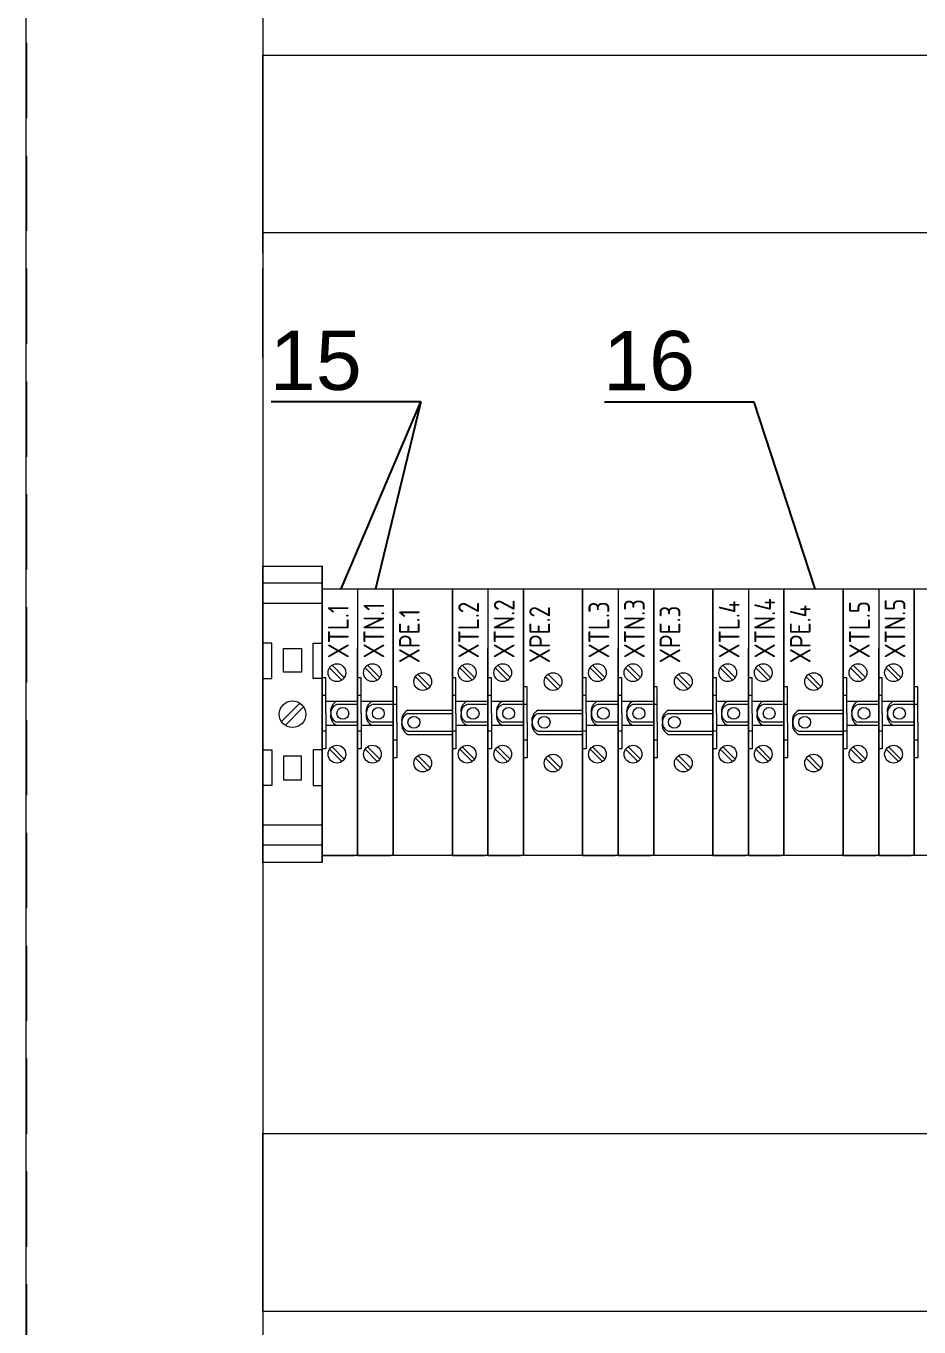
# Model space of a CAD drawing. Header units: millimetres. Extents: x 3520 to 8864, y 403 to 1747.
# Drawn here: x 5585.47 to 5603.56, y 860.48 to 886.83 of the extents above; entities that cross this region are included whole.
import ezdxf
from ezdxf import colors
from ezdxf.entities.mleader import LeaderData, LeaderLine
from ezdxf.math import Vec2, Vec3

# ---------------------------------------------------------------- set-up
doc = ezdxf.new("R2010")
doc.units = ezdxf.units.MM
doc.linetypes.add('DASHED', pattern=[19.05, 12.7, -6.35])
doc.layers.add('AM_9', color=6, linetype='DASHED', lineweight=25)
doc.layers.add('Стерка', color=7, linetype='Continuous', lineweight=15)
doc.layers.add('Ссылки', color=6, linetype='Continuous')
doc.styles.get("Standard").update_dxf_attribs({"font": 'arial.ttf'})
doc.styles.add('ГОСТ В', font='GOST_0.TTF', dxfattribs={"height": 3.5})

# ---------------------------------------------------------------- blocks, each defined once
blk = doc.blocks.new('_None')
blk = doc.blocks.new('1_1058_02_12__2__0_in_AE_1058_500__2__0')
at = {"layer": 'AM_9'}
blk.add_line((-274.5, 763.55), (-274.5, 41.45), dxfattribs=at)

msp = doc.modelspace()

# ---------------------------------------------------------------- linework, layer by layer
at = {"color": 6}
msp.add_line((5593.472, 879.216, 1518.358), (5592.548, 875.424, 1518.358), dxfattribs=at)
at = {"layer": 'Стерка', "color": 7}
for p, q in [((5590.268, 882.225, 1518.358), (5590.268, 884.025, 1518.358)), ((5590.268, 882.825, 1518.358), (5590.268, 881.625, 1518.358)), ((5590.268, 882.225, 1518.358), (5590.268, 880.425, 1518.358)), ((5590.268, 882.225, 1518.358), (5590.268, 880.425, 1518.358)), ((5590.268, 880.115, 1518.358), (5590.268, 881.915, 1518.358)), ((5590.268, 880.115, 1518.358), (5590.268, 881.915, 1518.358)), ((5590.268, 875.887, 1518.358), (5590.268, 869.887, 1518.358)), ((5590.268, 875.887, 1518.358), (5590.268, 869.887, 1518.358)), ((5590.268, 869.887, 1518.358), (5590.268, 875.887, 1518.358)), ((5590.268, 869.887, 1518.358), (5590.268, 875.887, 1518.358)), ((5590.268, 875.887, 1518.358), (5590.268, 869.887, 1518.358)), ((5590.268, 869.887, 1518.358), (5590.268, 875.887, 1518.358)), ((5590.268, 869.887, 1518.358), (5590.268, 875.887, 1518.358)), ((5590.268, 875.887, 1518.358), (5591.468, 875.887, 1518.358)), ((5590.268, 875.887, 1518.358), (5590.268, 869.887, 1518.358)), ((5591.468, 875.896, 1518.358), (5591.468, 869.896, 1518.358)), ((5591.468, 875.896, 1518.358), (5591.468, 869.896, 1518.358)), ((5591.468, 875.896, 1518.358), (5591.468, 869.896, 1518.358)), ((5591.468, 875.896, 1518.358), (5591.468, 869.896, 1518.358)), ((5591.468, 875.896, 1518.358), (5591.468, 869.896, 1518.358)), ((5591.468, 869.896, 1518.358), (5591.468, 875.896, 1518.358)), ((5591.468, 869.896, 1518.358), (5591.468, 875.896, 1518.358)), ((5591.468, 875.896, 1518.358), (5591.468, 869.896, 1518.358)), ((5591.468, 869.896, 1518.358), (5591.468, 875.896, 1518.358)), ((5591.468, 869.896, 1518.358), (5591.468, 875.896, 1518.358)), ((5591.468, 875.896, 1518.358), (5591.468, 869.896, 1518.358)), ((5591.468, 875.887, 1518.358), (5591.468, 869.887, 1518.358)), ((5591.468, 875.887, 1518.358), (5591.468, 869.887, 1518.358)), ((5591.468, 869.887, 1518.358), (5591.468, 875.887, 1518.358)), ((5591.468, 869.887, 1518.358), (5591.468, 875.887, 1518.358)), ((5591.468, 875.887, 1518.358), (5591.468, 869.887, 1518.358)), ((5591.468, 869.887, 1518.358), (5591.468, 875.887, 1518.358)), ((5591.468, 869.887, 1518.358), (5591.468, 875.887, 1518.358)), ((5591.468, 869.887, 1518.358), (5591.468, 875.887, 1518.358)), ((5591.468, 875.887, 1518.358), (5591.468, 869.887, 1518.358)), ((5591.468, 869.887, 1518.358), (5591.468, 875.887, 1518.358)), ((5591.468, 869.887, 1518.358), (5591.468, 875.887, 1518.358)), ((5591.468, 875.887, 1518.358), (5591.468, 869.887, 1518.358)), ((5591.468, 875.887, 1518.358), (5591.468, 869.887, 1518.358)), ((5590.268, 875.587, 1518.358), (5590.268, 870.187, 1518.358)), ((5591.468, 875.541, 1518.358), (5590.268, 875.541, 1518.358)), ((5590.268, 870.367, 1518.358), (5590.268, 875.407, 1518.358)), ((5590.268, 875.407, 1518.358), (5590.268, 870.367, 1518.358)), ((5590.268, 870.367, 1518.358), (5590.268, 875.407, 1518.358)), ((5590.268, 875.407, 1518.358), (5590.268, 870.367, 1518.358)), ((5591.468, 875.596, 1518.358), (5591.468, 870.196, 1518.358)), ((5591.468, 875.596, 1518.358), (5591.468, 870.196, 1518.358)), ((5591.468, 875.587, 1518.358), (5591.468, 870.187, 1518.358)), ((5591.468, 875.587, 1518.358), (5591.468, 870.187, 1518.358)), ((5591.468, 875.587, 1518.358), (5591.468, 870.187, 1518.358)), ((5591.468, 875.424, 1518.358), (5591.468, 870.024, 1518.358)), ((5591.468, 875.424, 1518.358), (5591.468, 870.024, 1518.358)), ((5591.468, 875.424, 1518.358), (5592.188, 875.424, 1518.358)), ((5591.468, 875.416, 1518.358), (5591.468, 870.376, 1518.358)), ((5591.468, 875.416, 1518.358), (5591.468, 870.376, 1518.358)), ((5591.468, 870.367, 1518.358), (5591.468, 875.407, 1518.358)), ((5591.468, 875.407, 1518.358), (5591.468, 870.367, 1518.358)), ((5591.468, 870.367, 1518.358), (5591.468, 875.407, 1518.358)), ((5591.468, 875.407, 1518.358), (5591.468, 870.367, 1518.358)), ((5592.188, 875.424, 1518.358), (5592.188, 870.024, 1518.358)), ((5592.188, 875.424, 1518.358), (5592.188, 870.024, 1518.358)), ((5592.188, 875.424, 1518.358), (5592.188, 870.024, 1518.358)), ((5592.188, 875.424, 1518.358), (5592.188, 870.024, 1518.358)), ((5592.188, 875.424, 1518.358), (5592.908, 875.424, 1518.358)), ((5592.908, 875.424, 1518.358), (5592.908, 870.024, 1518.358)), ((5592.908, 875.424, 1518.358), (5592.908, 870.024, 1518.358)), ((5592.908, 875.424, 1518.358), (5592.908, 870.024, 1518.358)), ((5592.908, 870.024, 1518.358), (5592.908, 875.424, 1518.358)), ((5592.908, 870.024, 1518.358), (5592.908, 875.424, 1518.358)), ((5592.908, 875.424, 1518.358), (5594.108, 875.424, 1518.358)), ((5594.108, 875.424, 1518.358), (5594.108, 870.024, 1518.358)), ((5594.108, 870.024, 1518.358), (5594.108, 875.424, 1518.358)), ((5594.108, 870.024, 1518.358), (5594.108, 875.424, 1518.358)), ((5594.108, 875.424, 1518.358), (5594.108, 870.024, 1518.358)), ((5594.108, 875.424, 1518.358), (5594.108, 870.024, 1518.358)), ((5594.108, 875.424, 1518.358), (5594.828, 875.424, 1518.358)), ((5594.828, 875.424, 1518.358), (5594.828, 870.024, 1518.358)), ((5594.828, 875.424, 1518.358), (5594.828, 870.024, 1518.358)), ((5594.828, 875.424, 1518.358), (5594.828, 870.024, 1518.358)), ((5594.828, 875.424, 1518.358), (5594.828, 870.024, 1518.358)), ((5594.828, 875.424, 1518.358), (5595.548, 875.424, 1518.358)), ((5595.548, 875.424, 1518.358), (5595.548, 870.024, 1518.358)), ((5595.548, 875.424, 1518.358), (5595.548, 870.024, 1518.358)), ((5595.548, 875.424, 1518.358), (5595.548, 870.024, 1518.358)), ((5595.548, 870.024, 1518.358), (5595.548, 875.424, 1518.358)), ((5595.548, 870.024, 1518.358), (5595.548, 875.424, 1518.358)), ((5595.548, 875.424, 1518.358), (5596.748, 875.424, 1518.358)), ((5596.748, 875.424, 1518.358), (5596.748, 870.024, 1518.358)), ((5596.748, 870.024, 1518.358), (5596.748, 875.424, 1518.358)), ((5596.748, 870.024, 1518.358), (5596.748, 875.424, 1518.358)), ((5596.748, 875.424, 1518.358), (5596.748, 870.024, 1518.358)), ((5596.748, 875.424, 1518.358), (5596.748, 870.024, 1518.358)), ((5596.748, 875.424, 1518.358), (5597.468, 875.424, 1518.358)), ((5597.468, 875.424, 1518.358), (5597.468, 870.024, 1518.358)), ((5597.468, 875.424, 1518.358), (5597.468, 870.024, 1518.358)), ((5597.468, 875.424, 1518.358), (5597.468, 870.024, 1518.358)), ((5597.468, 875.424, 1518.358), (5597.468, 870.024, 1518.358)), ((5597.468, 875.424, 1518.358), (5598.188, 875.424, 1518.358)), ((5598.188, 875.424, 1518.358), (5598.188, 870.024, 1518.358)), ((5598.188, 875.424, 1518.358), (5598.188, 870.024, 1518.358)), ((5598.188, 875.424, 1518.358), (5598.188, 870.024, 1518.358)), ((5598.188, 870.024, 1518.358), (5598.188, 875.424, 1518.358)), ((5598.188, 870.024, 1518.358), (5598.188, 875.424, 1518.358)), ((5598.188, 875.424, 1518.358), (5599.388, 875.424, 1518.358)), ((5599.388, 875.424, 1518.358), (5599.388, 870.024, 1518.358)), ((5599.388, 870.024, 1518.358), (5599.388, 875.424, 1518.358)), ((5599.388, 870.024, 1518.358), (5599.388, 875.424, 1518.358)), ((5599.388, 875.424, 1518.358), (5599.388, 870.024, 1518.358)), ((5599.388, 875.424, 1518.358), (5599.388, 870.024, 1518.358)), ((5599.388, 875.424, 1518.358), (5600.108, 875.424, 1518.358)), ((5600.108, 875.424, 1518.358), (5600.108, 870.024, 1518.358)), ((5600.108, 875.424, 1518.358), (5600.108, 870.024, 1518.358)), ((5600.108, 875.424, 1518.358), (5600.108, 870.024, 1518.358)), ((5600.108, 875.424, 1518.358), (5600.108, 870.024, 1518.358)), ((5600.108, 875.424, 1518.358), (5600.828, 875.424, 1518.358)), ((5600.828, 875.424, 1518.358), (5600.828, 870.024, 1518.358)), ((5600.828, 875.424, 1518.358), (5600.828, 870.024, 1518.358)), ((5600.828, 875.424, 1518.358), (5600.828, 870.024, 1518.358)), ((5600.828, 870.024, 1518.358), (5600.828, 875.424, 1518.358)), ((5600.828, 870.024, 1518.358), (5600.828, 875.424, 1518.358)), ((5600.828, 875.424, 1518.358), (5602.028, 875.424, 1518.358)), ((5602.028, 875.424, 1518.358), (5602.028, 870.024, 1518.358)), ((5602.028, 870.024, 1518.358), (5602.028, 875.424, 1518.358)), ((5602.028, 870.024, 1518.358), (5602.028, 875.424, 1518.358)), ((5602.028, 875.424, 1518.358), (5602.028, 870.024, 1518.358)), ((5602.028, 875.424, 1518.358), (5602.028, 870.024, 1518.358)), ((5602.028, 875.424, 1518.358), (5602.748, 875.424, 1518.358)), ((5602.748, 875.424, 1518.358), (5602.748, 870.024, 1518.358)), ((5602.748, 875.424, 1518.358), (5602.748, 870.024, 1518.358)), ((5602.748, 875.424, 1518.358), (5602.748, 870.024, 1518.358)), ((5602.748, 875.424, 1518.358), (5602.748, 870.024, 1518.358)), ((5602.748, 875.424, 1518.358), (5603.468, 875.424, 1518.358)), ((5603.468, 875.424, 1518.358), (5603.468, 870.024, 1518.358)), ((5603.468, 875.424, 1518.358), (5603.468, 870.024, 1518.358)), ((5603.468, 875.424, 1518.358), (5603.468, 870.024, 1518.358)), ((5603.468, 870.024, 1518.358), (5603.468, 875.424, 1518.358)), ((5603.468, 870.024, 1518.358), (5603.468, 875.424, 1518.358)), ((5603.468, 875.424, 1518.358), (5604.668, 875.424, 1518.358)), ((5591.468, 875.133, 1518.358), (5590.268, 875.133, 1518.358)), ((5590.268, 874.987, 1518.358), (5590.268, 870.787, 1518.358)), ((5591.468, 874.996, 1518.358), (5591.468, 870.796, 1518.358)), ((5591.468, 874.996, 1518.358), (5591.468, 870.796, 1518.358)), ((5591.468, 874.987, 1518.358), (5591.468, 870.787, 1518.358)), ((5591.468, 874.987, 1518.358), (5591.468, 870.787, 1518.358)), ((5591.468, 874.987, 1518.358), (5591.468, 870.787, 1518.358)), ((5591.468, 874.987, 1518.358), (5591.468, 870.787, 1518.358)), ((5591.468, 874.824, 1518.358), (5591.468, 870.624, 1518.358)), ((5591.468, 874.824, 1518.358), (5591.468, 870.624, 1518.358)), ((5592.188, 874.824, 1518.358), (5592.188, 870.624, 1518.358)), ((5592.188, 874.824, 1518.358), (5592.188, 870.624, 1518.358)), ((5594.108, 874.824, 1518.358), (5594.108, 870.624, 1518.358)), ((5594.108, 874.824, 1518.358), (5594.108, 870.624, 1518.358)), ((5594.828, 874.824, 1518.358), (5594.828, 870.624, 1518.358)), ((5594.828, 874.824, 1518.358), (5594.828, 870.624, 1518.358)), ((5596.748, 874.824, 1518.358), (5596.748, 870.624, 1518.358)), ((5596.748, 874.824, 1518.358), (5596.748, 870.624, 1518.358)), ((5597.468, 874.824, 1518.358), (5597.468, 870.624, 1518.358)), ((5597.468, 874.824, 1518.358), (5597.468, 870.624, 1518.358)), ((5599.388, 874.824, 1518.358), (5599.388, 870.624, 1518.358)), ((5599.388, 874.824, 1518.358), (5599.388, 870.624, 1518.358)), ((5600.108, 874.824, 1518.358), (5600.108, 870.624, 1518.358)), ((5600.108, 874.824, 1518.358), (5600.108, 870.624, 1518.358)), ((5602.028, 874.824, 1518.358), (5602.028, 870.624, 1518.358)), ((5602.028, 874.824, 1518.358), (5602.028, 870.624, 1518.358)), ((5602.748, 874.824, 1518.358), (5602.748, 870.624, 1518.358)), ((5602.748, 874.824, 1518.358), (5602.748, 870.624, 1518.358)), ((5591.468, 870.196, 1518.358), (5591.468, 874.396, 1518.358)), ((5591.468, 870.196, 1518.358), (5591.468, 874.396, 1518.358)), ((5591.468, 870.187, 1518.358), (5591.468, 874.387, 1518.358)), ((5591.468, 870.187, 1518.358), (5591.468, 874.387, 1518.358)), ((5591.468, 870.187, 1518.358), (5591.468, 874.387, 1518.358)), ((5590.448, 874.33, 1518.358), (5590.268, 874.33, 1518.358)), ((5590.448, 873.61, 1518.358), (5590.448, 874.33, 1518.358)), ((5590.688, 873.736, 1518.358), (5590.688, 874.216, 1518.358)), ((5590.688, 874.216, 1518.358), (5590.868, 874.216, 1518.358)), ((5590.868, 874.216, 1518.358), (5591.048, 874.216, 1518.358)), ((5591.048, 874.216, 1518.358), (5591.048, 873.736, 1518.358)), ((5591.288, 873.61, 1518.358), (5591.288, 874.33, 1518.358)), ((5591.288, 874.33, 1518.358), (5591.468, 874.33, 1518.358)), ((5591.468, 870.024, 1518.358), (5591.468, 874.224, 1518.358)), ((5591.468, 870.024, 1518.358), (5591.468, 874.224, 1518.358)), ((5592.188, 870.024, 1518.358), (5592.188, 874.224, 1518.358)), ((5592.188, 870.024, 1518.358), (5592.188, 874.224, 1518.358)), ((5594.108, 870.024, 1518.358), (5594.108, 874.224, 1518.358)), ((5594.108, 870.024, 1518.358), (5594.108, 874.224, 1518.358)), ((5594.828, 870.024, 1518.358), (5594.828, 874.224, 1518.358)), ((5594.828, 870.024, 1518.358), (5594.828, 874.224, 1518.358)), ((5596.748, 870.024, 1518.358), (5596.748, 874.224, 1518.358)), ((5596.748, 870.024, 1518.358), (5596.748, 874.224, 1518.358)), ((5597.468, 870.024, 1518.358), (5597.468, 874.224, 1518.358)), ((5597.468, 870.024, 1518.358), (5597.468, 874.224, 1518.358)), ((5599.388, 870.024, 1518.358), (5599.388, 874.224, 1518.358)), ((5599.388, 870.024, 1518.358), (5599.388, 874.224, 1518.358)), ((5600.108, 870.024, 1518.358), (5600.108, 874.224, 1518.358)), ((5600.108, 870.024, 1518.358), (5600.108, 874.224, 1518.358)), ((5602.028, 870.024, 1518.358), (5602.028, 874.224, 1518.358)), ((5602.028, 870.024, 1518.358), (5602.028, 874.224, 1518.358)), ((5602.748, 870.024, 1518.358), (5602.748, 874.224, 1518.358)), ((5602.748, 870.024, 1518.358), (5602.748, 874.224, 1518.358)), ((5591.618, 873.828, 1518.358), (5591.867, 873.578, 1518.358)), ((5591.669, 873.879, 1518.358), (5591.918, 873.629, 1518.358)), ((5592.338, 873.828, 1518.358), (5592.587, 873.578, 1518.358)), ((5592.389, 873.879, 1518.358), (5592.638, 873.629, 1518.358)), ((5594.258, 873.828, 1518.358), (5594.507, 873.578, 1518.358)), ((5594.309, 873.879, 1518.358), (5594.558, 873.629, 1518.358)), ((5594.978, 873.828, 1518.358), (5595.227, 873.578, 1518.358)), ((5595.029, 873.879, 1518.358), (5595.278, 873.629, 1518.358)), ((5596.898, 873.828, 1518.358), (5597.147, 873.578, 1518.358)), ((5596.949, 873.879, 1518.358), (5597.198, 873.629, 1518.358)), ((5597.618, 873.828, 1518.358), (5597.867, 873.578, 1518.358)), ((5597.669, 873.879, 1518.358), (5597.918, 873.629, 1518.358)), ((5599.538, 873.828, 1518.358), (5599.787, 873.578, 1518.358)), ((5599.589, 873.879, 1518.358), (5599.838, 873.629, 1518.358)), ((5600.258, 873.828, 1518.358), (5600.507, 873.578, 1518.358)), ((5600.309, 873.879, 1518.358), (5600.558, 873.629, 1518.358)), ((5602.178, 873.828, 1518.358), (5602.427, 873.578, 1518.358)), ((5602.229, 873.879, 1518.358), (5602.478, 873.629, 1518.358)), ((5602.898, 873.828, 1518.358), (5603.147, 873.578, 1518.358)), ((5602.949, 873.879, 1518.358), (5603.198, 873.629, 1518.358)), ((5590.268, 873.61, 1518.358), (5590.448, 873.61, 1518.358)), ((5591.048, 873.736, 1518.358), (5590.688, 873.736, 1518.358)), ((5591.468, 873.61, 1518.358), (5591.288, 873.61, 1518.358)), ((5591.541, 873.624, 1518.358), (5591.468, 873.624, 1518.358)), ((5591.541, 873.264, 1518.358), (5591.541, 873.624, 1518.358)), ((5592.261, 873.624, 1518.358), (5592.188, 873.624, 1518.358)), ((5592.261, 873.264, 1518.358), (5592.261, 873.624, 1518.358)), ((5593.358, 873.648, 1518.358), (5593.607, 873.398, 1518.358)), ((5593.409, 873.699, 1518.358), (5593.658, 873.449, 1518.358)), ((5594.181, 873.624, 1518.358), (5594.108, 873.624, 1518.358)), ((5594.181, 873.264, 1518.358), (5594.181, 873.624, 1518.358)), ((5594.901, 873.624, 1518.358), (5594.828, 873.624, 1518.358)), ((5594.901, 873.264, 1518.358), (5594.901, 873.624, 1518.358)), ((5595.998, 873.648, 1518.358), (5596.247, 873.398, 1518.358)), ((5596.049, 873.699, 1518.358), (5596.298, 873.449, 1518.358)), ((5596.821, 873.624, 1518.358), (5596.748, 873.624, 1518.358)), ((5596.821, 873.264, 1518.358), (5596.821, 873.624, 1518.358)), ((5597.541, 873.624, 1518.358), (5597.468, 873.624, 1518.358)), ((5597.541, 873.264, 1518.358), (5597.541, 873.624, 1518.358)), ((5598.638, 873.648, 1518.358), (5598.887, 873.398, 1518.358)), ((5598.689, 873.699, 1518.358), (5598.938, 873.449, 1518.358)), ((5599.461, 873.624, 1518.358), (5599.388, 873.624, 1518.358)), ((5599.461, 873.264, 1518.358), (5599.461, 873.624, 1518.358)), ((5600.181, 873.624, 1518.358), (5600.108, 873.624, 1518.358)), ((5600.181, 873.264, 1518.358), (5600.181, 873.624, 1518.358)), ((5601.278, 873.648, 1518.358), (5601.527, 873.398, 1518.358)), ((5601.329, 873.699, 1518.358), (5601.578, 873.449, 1518.358)), ((5602.101, 873.624, 1518.358), (5602.028, 873.624, 1518.358)), ((5602.101, 873.264, 1518.358), (5602.101, 873.624, 1518.358)), ((5602.821, 873.624, 1518.358), (5602.748, 873.624, 1518.358)), ((5602.821, 873.264, 1518.358), (5602.821, 873.624, 1518.358)), ((5591.468, 872.296, 1518.358), (5591.468, 873.496, 1518.358)), ((5591.468, 872.296, 1518.358), (5591.468, 873.496, 1518.358)), ((5591.468, 872.287, 1518.358), (5591.468, 873.487, 1518.358)), ((5591.468, 872.287, 1518.358), (5591.468, 873.487, 1518.358)), ((5591.468, 872.287, 1518.358), (5591.468, 873.487, 1518.358)), ((5591.468, 872.124, 1518.358), (5591.468, 873.324, 1518.358)), ((5591.468, 872.124, 1518.358), (5591.468, 873.324, 1518.358)), ((5592.188, 872.124, 1518.358), (5592.188, 873.324, 1518.358)), ((5592.188, 872.124, 1518.358), (5592.188, 873.324, 1518.358)), ((5592.981, 873.444, 1518.358), (5592.908, 873.444, 1518.358)), ((5592.981, 873.084, 1518.358), (5592.981, 873.444, 1518.358)), ((5594.108, 872.124, 1518.358), (5594.108, 873.324, 1518.358)), ((5594.108, 872.124, 1518.358), (5594.108, 873.324, 1518.358)), ((5594.828, 872.124, 1518.358), (5594.828, 873.324, 1518.358)), ((5594.828, 872.124, 1518.358), (5594.828, 873.324, 1518.358)), ((5595.621, 873.444, 1518.358), (5595.548, 873.444, 1518.358)), ((5595.621, 873.084, 1518.358), (5595.621, 873.444, 1518.358)), ((5596.748, 872.124, 1518.358), (5596.748, 873.324, 1518.358)), ((5596.748, 872.124, 1518.358), (5596.748, 873.324, 1518.358)), ((5597.468, 872.124, 1518.358), (5597.468, 873.324, 1518.358)), ((5597.468, 872.124, 1518.358), (5597.468, 873.324, 1518.358)), ((5598.261, 873.444, 1518.358), (5598.188, 873.444, 1518.358)), ((5598.261, 873.084, 1518.358), (5598.261, 873.444, 1518.358)), ((5599.388, 872.124, 1518.358), (5599.388, 873.324, 1518.358)), ((5599.388, 872.124, 1518.358), (5599.388, 873.324, 1518.358)), ((5600.108, 872.124, 1518.358), (5600.108, 873.324, 1518.358)), ((5600.108, 872.124, 1518.358), (5600.108, 873.324, 1518.358)), ((5600.901, 873.444, 1518.358), (5600.828, 873.444, 1518.358)), ((5600.901, 873.084, 1518.358), (5600.901, 873.444, 1518.358)), ((5602.028, 872.124, 1518.358), (5602.028, 873.324, 1518.358)), ((5602.028, 872.124, 1518.358), (5602.028, 873.324, 1518.358)), ((5602.748, 872.124, 1518.358), (5602.748, 873.324, 1518.358)), ((5602.748, 872.124, 1518.358), (5602.748, 873.324, 1518.358)), ((5603.541, 873.444, 1518.358), (5603.468, 873.444, 1518.358)), ((5603.541, 873.084, 1518.358), (5603.541, 873.444, 1518.358)), ((5590.643, 872.738, 1518.358), (5591.017, 873.112, 1518.358)), ((5590.719, 872.661, 1518.358), (5591.093, 873.036, 1518.358)), ((5591.541, 873.264, 1518.358), (5591.468, 873.264, 1518.358)), ((5591.541, 872.904, 1518.358), (5591.541, 873.264, 1518.358)), ((5592.188, 873.148, 1518.358), (5591.541, 873.148, 1518.358)), ((5592.188, 873.084, 1518.358), (5591.768, 873.084, 1518.358)), ((5592.261, 873.264, 1518.358), (5592.188, 873.264, 1518.358)), ((5592.261, 872.904, 1518.358), (5592.261, 873.264, 1518.358)), ((5592.908, 873.148, 1518.358), (5592.261, 873.148, 1518.358)), ((5592.908, 873.084, 1518.358), (5592.488, 873.084, 1518.358)), ((5592.981, 873.084, 1518.358), (5592.908, 873.084, 1518.358)), ((5592.981, 872.724, 1518.358), (5592.981, 873.084, 1518.358)), ((5594.181, 873.264, 1518.358), (5594.108, 873.264, 1518.358)), ((5594.181, 872.904, 1518.358), (5594.181, 873.264, 1518.358)), ((5594.828, 873.148, 1518.358), (5594.181, 873.148, 1518.358)), ((5594.828, 873.084, 1518.358), (5594.408, 873.084, 1518.358)), ((5594.901, 873.264, 1518.358), (5594.828, 873.264, 1518.358)), ((5594.901, 872.904, 1518.358), (5594.901, 873.264, 1518.358)), ((5595.548, 873.148, 1518.358), (5594.901, 873.148, 1518.358)), ((5595.548, 873.084, 1518.358), (5595.128, 873.084, 1518.358)), ((5595.621, 873.084, 1518.358), (5595.548, 873.084, 1518.358)), ((5595.621, 872.724, 1518.358), (5595.621, 873.084, 1518.358)), ((5596.821, 873.264, 1518.358), (5596.748, 873.264, 1518.358)), ((5596.821, 872.904, 1518.358), (5596.821, 873.264, 1518.358)), ((5597.468, 873.148, 1518.358), (5596.821, 873.148, 1518.358)), ((5597.468, 873.084, 1518.358), (5597.048, 873.084, 1518.358)), ((5597.541, 873.264, 1518.358), (5597.468, 873.264, 1518.358)), ((5597.541, 872.904, 1518.358), (5597.541, 873.264, 1518.358)), ((5598.188, 873.148, 1518.358), (5597.541, 873.148, 1518.358)), ((5598.188, 873.084, 1518.358), (5597.768, 873.084, 1518.358)), ((5598.261, 873.084, 1518.358), (5598.188, 873.084, 1518.358)), ((5598.261, 872.724, 1518.358), (5598.261, 873.084, 1518.358)), ((5599.461, 873.264, 1518.358), (5599.388, 873.264, 1518.358)), ((5599.461, 872.904, 1518.358), (5599.461, 873.264, 1518.358)), ((5600.108, 873.148, 1518.358), (5599.461, 873.148, 1518.358)), ((5600.108, 873.084, 1518.358), (5599.688, 873.084, 1518.358)), ((5600.181, 873.264, 1518.358), (5600.108, 873.264, 1518.358)), ((5600.181, 872.904, 1518.358), (5600.181, 873.264, 1518.358)), ((5600.828, 873.148, 1518.358), (5600.181, 873.148, 1518.358)), ((5600.828, 873.084, 1518.358), (5600.408, 873.084, 1518.358)), ((5600.901, 873.084, 1518.358), (5600.828, 873.084, 1518.358)), ((5600.901, 872.724, 1518.358), (5600.901, 873.084, 1518.358)), ((5602.101, 873.264, 1518.358), (5602.028, 873.264, 1518.358)), ((5602.101, 872.904, 1518.358), (5602.101, 873.264, 1518.358)), ((5602.748, 873.148, 1518.358), (5602.101, 873.148, 1518.358)), ((5602.748, 873.084, 1518.358), (5602.328, 873.084, 1518.358)), ((5602.821, 873.264, 1518.358), (5602.748, 873.264, 1518.358)), ((5602.821, 872.904, 1518.358), (5602.821, 873.264, 1518.358)), ((5603.468, 873.148, 1518.358), (5602.821, 873.148, 1518.358)), ((5603.468, 873.084, 1518.358), (5603.048, 873.084, 1518.358)), ((5603.541, 873.084, 1518.358), (5603.468, 873.084, 1518.358)), ((5603.541, 872.724, 1518.358), (5603.541, 873.084, 1518.358)), ((5591.468, 872.896, 1518.358), (5591.468, 871.696, 1518.358)), ((5591.468, 872.896, 1518.358), (5591.468, 871.696, 1518.358)), ((5591.468, 872.887, 1518.358), (5591.468, 871.687, 1518.358)), ((5591.468, 872.887, 1518.358), (5591.468, 871.687, 1518.358)), ((5591.468, 872.887, 1518.358), (5591.468, 871.687, 1518.358)), ((5591.541, 872.904, 1518.358), (5591.541, 872.544, 1518.358)), ((5592.261, 872.904, 1518.358), (5592.261, 872.544, 1518.358)), ((5593.208, 872.968, 1518.358), (5594.108, 872.968, 1518.358)), ((5593.208, 872.904, 1518.358), (5594.108, 872.904, 1518.358)), ((5594.181, 872.904, 1518.358), (5594.181, 872.544, 1518.358)), ((5594.901, 872.904, 1518.358), (5594.901, 872.544, 1518.358)), ((5595.848, 872.968, 1518.358), (5596.748, 872.968, 1518.358)), ((5595.848, 872.904, 1518.358), (5596.748, 872.904, 1518.358)), ((5596.821, 872.904, 1518.358), (5596.821, 872.544, 1518.358)), ((5597.541, 872.904, 1518.358), (5597.541, 872.544, 1518.358)), ((5598.488, 872.968, 1518.358), (5599.388, 872.968, 1518.358)), ((5598.488, 872.904, 1518.358), (5599.388, 872.904, 1518.358)), ((5599.461, 872.904, 1518.358), (5599.461, 872.544, 1518.358)), ((5600.181, 872.904, 1518.358), (5600.181, 872.544, 1518.358)), ((5601.128, 872.968, 1518.358), (5602.028, 872.968, 1518.358)), ((5601.128, 872.904, 1518.358), (5602.028, 872.904, 1518.358)), ((5602.101, 872.904, 1518.358), (5602.101, 872.544, 1518.358)), ((5602.821, 872.904, 1518.358), (5602.821, 872.544, 1518.358)), ((5591.468, 872.724, 1518.358), (5591.468, 871.524, 1518.358)), ((5591.468, 872.724, 1518.358), (5591.468, 871.524, 1518.358)), ((5591.541, 872.544, 1518.358), (5591.468, 872.544, 1518.358)), ((5592.188, 872.659, 1518.358), (5591.541, 872.659, 1518.358)), ((5591.541, 872.544, 1518.358), (5591.541, 872.184, 1518.358)), ((5592.188, 872.724, 1518.358), (5591.768, 872.724, 1518.358)), ((5592.188, 872.724, 1518.358), (5592.188, 871.524, 1518.358)), ((5592.188, 872.724, 1518.358), (5592.188, 871.524, 1518.358)), ((5592.261, 872.544, 1518.358), (5592.188, 872.544, 1518.358)), ((5592.908, 872.659, 1518.358), (5592.261, 872.659, 1518.358)), ((5592.261, 872.544, 1518.358), (5592.261, 872.184, 1518.358)), ((5592.908, 872.724, 1518.358), (5592.488, 872.724, 1518.358)), ((5592.981, 872.724, 1518.358), (5592.981, 872.364, 1518.358)), ((5593.208, 872.544, 1518.358), (5594.108, 872.544, 1518.358)), ((5594.108, 872.724, 1518.358), (5594.108, 871.524, 1518.358)), ((5594.108, 872.724, 1518.358), (5594.108, 871.524, 1518.358)), ((5594.181, 872.544, 1518.358), (5594.108, 872.544, 1518.358)), ((5594.828, 872.659, 1518.358), (5594.181, 872.659, 1518.358)), ((5594.181, 872.544, 1518.358), (5594.181, 872.184, 1518.358)), ((5594.828, 872.724, 1518.358), (5594.408, 872.724, 1518.358)), ((5594.828, 872.724, 1518.358), (5594.828, 871.524, 1518.358)), ((5594.828, 872.724, 1518.358), (5594.828, 871.524, 1518.358)), ((5594.901, 872.544, 1518.358), (5594.828, 872.544, 1518.358)), ((5595.548, 872.659, 1518.358), (5594.901, 872.659, 1518.358)), ((5594.901, 872.544, 1518.358), (5594.901, 872.184, 1518.358)), ((5595.548, 872.724, 1518.358), (5595.128, 872.724, 1518.358)), ((5595.621, 872.724, 1518.358), (5595.621, 872.364, 1518.358)), ((5595.848, 872.544, 1518.358), (5596.748, 872.544, 1518.358)), ((5596.748, 872.724, 1518.358), (5596.748, 871.524, 1518.358)), ((5596.748, 872.724, 1518.358), (5596.748, 871.524, 1518.358)), ((5596.821, 872.544, 1518.358), (5596.748, 872.544, 1518.358)), ((5597.468, 872.659, 1518.358), (5596.821, 872.659, 1518.358)), ((5596.821, 872.544, 1518.358), (5596.821, 872.184, 1518.358)), ((5597.468, 872.724, 1518.358), (5597.048, 872.724, 1518.358)), ((5597.468, 872.724, 1518.358), (5597.468, 871.524, 1518.358)), ((5597.468, 872.724, 1518.358), (5597.468, 871.524, 1518.358)), ((5597.541, 872.544, 1518.358), (5597.468, 872.544, 1518.358)), ((5598.188, 872.659, 1518.358), (5597.541, 872.659, 1518.358)), ((5597.541, 872.544, 1518.358), (5597.541, 872.184, 1518.358)), ((5598.188, 872.724, 1518.358), (5597.768, 872.724, 1518.358)), ((5598.261, 872.724, 1518.358), (5598.261, 872.364, 1518.358)), ((5598.488, 872.544, 1518.358), (5599.388, 872.544, 1518.358)), ((5599.388, 872.724, 1518.358), (5599.388, 871.524, 1518.358)), ((5599.388, 872.724, 1518.358), (5599.388, 871.524, 1518.358)), ((5599.461, 872.544, 1518.358), (5599.388, 872.544, 1518.358)), ((5600.108, 872.659, 1518.358), (5599.461, 872.659, 1518.358)), ((5599.461, 872.544, 1518.358), (5599.461, 872.184, 1518.358)), ((5600.108, 872.724, 1518.358), (5599.688, 872.724, 1518.358)), ((5600.108, 872.724, 1518.358), (5600.108, 871.524, 1518.358)), ((5600.108, 872.724, 1518.358), (5600.108, 871.524, 1518.358)), ((5600.181, 872.544, 1518.358), (5600.108, 872.544, 1518.358)), ((5600.828, 872.659, 1518.358), (5600.181, 872.659, 1518.358)), ((5600.181, 872.544, 1518.358), (5600.181, 872.184, 1518.358)), ((5600.828, 872.724, 1518.358), (5600.408, 872.724, 1518.358)), ((5600.901, 872.724, 1518.358), (5600.901, 872.364, 1518.358)), ((5601.128, 872.544, 1518.358), (5602.028, 872.544, 1518.358)), ((5602.028, 872.724, 1518.358), (5602.028, 871.524, 1518.358)), ((5602.028, 872.724, 1518.358), (5602.028, 871.524, 1518.358)), ((5602.101, 872.544, 1518.358), (5602.028, 872.544, 1518.358)), ((5602.748, 872.659, 1518.358), (5602.101, 872.659, 1518.358)), ((5602.101, 872.544, 1518.358), (5602.101, 872.184, 1518.358)), ((5602.748, 872.724, 1518.358), (5602.328, 872.724, 1518.358)), ((5602.748, 872.724, 1518.358), (5602.748, 871.524, 1518.358)), ((5602.748, 872.724, 1518.358), (5602.748, 871.524, 1518.358)), ((5602.821, 872.544, 1518.358), (5602.748, 872.544, 1518.358)), ((5603.468, 872.659, 1518.358), (5602.821, 872.659, 1518.358)), ((5602.821, 872.544, 1518.358), (5602.821, 872.184, 1518.358)), ((5603.468, 872.724, 1518.358), (5603.048, 872.724, 1518.358)), ((5603.541, 872.724, 1518.358), (5603.541, 872.364, 1518.358)), ((5592.981, 872.364, 1518.358), (5592.908, 872.364, 1518.358)), ((5592.981, 872.364, 1518.358), (5592.981, 872.004, 1518.358)), ((5593.208, 872.479, 1518.358), (5594.108, 872.479, 1518.358)), ((5595.621, 872.364, 1518.358), (5595.548, 872.364, 1518.358)), ((5595.621, 872.364, 1518.358), (5595.621, 872.004, 1518.358)), ((5595.848, 872.479, 1518.358), (5596.748, 872.479, 1518.358)), ((5598.261, 872.364, 1518.358), (5598.188, 872.364, 1518.358)), ((5598.261, 872.364, 1518.358), (5598.261, 872.004, 1518.358)), ((5598.488, 872.479, 1518.358), (5599.388, 872.479, 1518.358)), ((5600.901, 872.364, 1518.358), (5600.828, 872.364, 1518.358)), ((5600.901, 872.364, 1518.358), (5600.901, 872.004, 1518.358)), ((5601.128, 872.479, 1518.358), (5602.028, 872.479, 1518.358)), ((5603.541, 872.364, 1518.358), (5603.468, 872.364, 1518.358)), ((5603.541, 872.364, 1518.358), (5603.541, 872.004, 1518.358)), ((5590.268, 872.163, 1518.358), (5590.448, 872.163, 1518.358)), ((5590.448, 872.163, 1518.358), (5590.448, 871.443, 1518.358)), ((5591.048, 872.037, 1518.358), (5590.688, 872.037, 1518.358)), ((5590.688, 872.037, 1518.358), (5590.688, 871.557, 1518.358)), ((5591.048, 871.557, 1518.358), (5591.048, 872.037, 1518.358)), ((5591.468, 872.163, 1518.358), (5591.288, 872.163, 1518.358)), ((5591.288, 872.163, 1518.358), (5591.288, 871.443, 1518.358)), ((5591.541, 872.184, 1518.358), (5591.468, 872.184, 1518.358)), ((5591.867, 871.928, 1518.358), (5591.618, 872.178, 1518.358)), ((5591.918, 871.979, 1518.358), (5591.669, 872.229, 1518.358)), ((5592.261, 872.184, 1518.358), (5592.188, 872.184, 1518.358)), ((5592.587, 871.928, 1518.358), (5592.338, 872.178, 1518.358)), ((5592.638, 871.979, 1518.358), (5592.389, 872.229, 1518.358)), ((5592.981, 872.004, 1518.358), (5592.908, 872.004, 1518.358)), ((5593.607, 871.748, 1518.358), (5593.358, 871.998, 1518.358)), ((5593.658, 871.799, 1518.358), (5593.409, 872.049, 1518.358)), ((5594.181, 872.184, 1518.358), (5594.108, 872.184, 1518.358)), ((5594.507, 871.928, 1518.358), (5594.258, 872.178, 1518.358)), ((5594.558, 871.979, 1518.358), (5594.309, 872.229, 1518.358)), ((5594.901, 872.184, 1518.358), (5594.828, 872.184, 1518.358)), ((5595.227, 871.928, 1518.358), (5594.978, 872.178, 1518.358)), ((5595.278, 871.979, 1518.358), (5595.029, 872.229, 1518.358)), ((5595.621, 872.004, 1518.358), (5595.548, 872.004, 1518.358)), ((5596.247, 871.748, 1518.358), (5595.998, 871.998, 1518.358)), ((5596.298, 871.799, 1518.358), (5596.049, 872.049, 1518.358)), ((5596.821, 872.184, 1518.358), (5596.748, 872.184, 1518.358)), ((5597.147, 871.928, 1518.358), (5596.898, 872.178, 1518.358)), ((5597.198, 871.979, 1518.358), (5596.949, 872.229, 1518.358)), ((5597.541, 872.184, 1518.358), (5597.468, 872.184, 1518.358)), ((5597.867, 871.928, 1518.358), (5597.618, 872.178, 1518.358)), ((5597.918, 871.979, 1518.358), (5597.669, 872.229, 1518.358)), ((5598.261, 872.004, 1518.358), (5598.188, 872.004, 1518.358)), ((5598.887, 871.748, 1518.358), (5598.638, 871.998, 1518.358)), ((5598.938, 871.799, 1518.358), (5598.689, 872.049, 1518.358)), ((5599.461, 872.184, 1518.358), (5599.388, 872.184, 1518.358)), ((5599.787, 871.928, 1518.358), (5599.538, 872.178, 1518.358)), ((5599.838, 871.979, 1518.358), (5599.589, 872.229, 1518.358)), ((5600.181, 872.184, 1518.358), (5600.108, 872.184, 1518.358)), ((5600.507, 871.928, 1518.358), (5600.258, 872.178, 1518.358)), ((5600.558, 871.979, 1518.358), (5600.309, 872.229, 1518.358)), ((5600.901, 872.004, 1518.358), (5600.828, 872.004, 1518.358)), ((5601.527, 871.748, 1518.358), (5601.278, 871.998, 1518.358)), ((5601.578, 871.799, 1518.358), (5601.329, 872.049, 1518.358)), ((5602.101, 872.184, 1518.358), (5602.028, 872.184, 1518.358)), ((5602.427, 871.928, 1518.358), (5602.178, 872.178, 1518.358)), ((5602.478, 871.979, 1518.358), (5602.229, 872.229, 1518.358)), ((5602.821, 872.184, 1518.358), (5602.748, 872.184, 1518.358)), ((5603.147, 871.928, 1518.358), (5602.898, 872.178, 1518.358)), ((5603.198, 871.979, 1518.358), (5602.949, 872.229, 1518.358)), ((5603.541, 872.004, 1518.358), (5603.468, 872.004, 1518.358)), ((5590.688, 871.557, 1518.358), (5590.868, 871.557, 1518.358)), ((5590.868, 871.557, 1518.358), (5591.048, 871.557, 1518.358)), ((5590.448, 871.443, 1518.358), (5590.268, 871.443, 1518.358)), ((5591.288, 871.443, 1518.358), (5591.468, 871.443, 1518.358)), ((5591.468, 870.64, 1518.358), (5590.268, 870.64, 1518.358)), ((5591.468, 870.232, 1518.358), (5590.268, 870.232, 1518.358)), ((5591.468, 869.887, 1518.358), (5590.268, 869.887, 1518.358)), ((5592.188, 870.024, 1518.358), (5591.468, 870.024, 1518.358)), ((5591.468, 870.024, 1518.358), (5592.128, 870.024, 1518.358)), ((5592.908, 870.024, 1518.358), (5592.188, 870.024, 1518.358)), ((5592.188, 870.024, 1518.358), (5592.848, 870.024, 1518.358)), ((5594.108, 870.024, 1518.358), (5592.908, 870.024, 1518.358)), ((5594.828, 870.024, 1518.358), (5594.108, 870.024, 1518.358)), ((5594.108, 870.024, 1518.358), (5594.768, 870.024, 1518.358)), ((5595.548, 870.024, 1518.358), (5594.828, 870.024, 1518.358)), ((5594.828, 870.024, 1518.358), (5595.488, 870.024, 1518.358)), ((5596.748, 870.024, 1518.358), (5595.548, 870.024, 1518.358)), ((5597.468, 870.024, 1518.358), (5596.748, 870.024, 1518.358)), ((5596.748, 870.024, 1518.358), (5597.408, 870.024, 1518.358)), ((5598.188, 870.024, 1518.358), (5597.468, 870.024, 1518.358)), ((5597.468, 870.024, 1518.358), (5598.128, 870.024, 1518.358)), ((5599.388, 870.024, 1518.358), (5598.188, 870.024, 1518.358)), ((5600.108, 870.024, 1518.358), (5599.388, 870.024, 1518.358)), ((5599.388, 870.024, 1518.358), (5600.048, 870.024, 1518.358)), ((5600.828, 870.024, 1518.358), (5600.108, 870.024, 1518.358)), ((5600.108, 870.024, 1518.358), (5600.768, 870.024, 1518.358)), ((5602.028, 870.024, 1518.358), (5600.828, 870.024, 1518.358)), ((5602.748, 870.024, 1518.358), (5602.028, 870.024, 1518.358)), ((5602.028, 870.024, 1518.358), (5602.688, 870.024, 1518.358)), ((5603.468, 870.024, 1518.358), (5602.748, 870.024, 1518.358)), ((5602.748, 870.024, 1518.358), (5603.408, 870.024, 1518.358)), ((5604.668, 870.024, 1518.358), (5603.468, 870.024, 1518.358))]:
    msp.add_line(p, q, dxfattribs=at)
at = {"layer": 'Стерка', "color": 7, "elevation": 1518.358}
for points in [[(5585.468, 822.7), (5585.468, 909.345), (5590.268, 909.345), (5590.268, 822.688)], [(5646.548, 882.639), (5590.268, 882.639), (5590.268, 886.239), (5646.548, 886.239)], [(5646.548, 860.792), (5590.268, 860.792), (5590.268, 864.392), (5646.548, 864.392)]]:
    msp.add_lwpolyline(points, close=True, dxfattribs=at)
at = {"layer": 'Стерка', "color": 7}
for centre, radius in [((5591.768, 873.729, 1518.358), 0.18), ((5592.488, 873.729, 1518.358), 0.18), ((5594.408, 873.729, 1518.358), 0.18), ((5595.128, 873.729, 1518.358), 0.18), ((5597.048, 873.729, 1518.358), 0.18), ((5597.768, 873.729, 1518.358), 0.18), ((5599.688, 873.729, 1518.358), 0.18), ((5600.408, 873.729, 1518.358), 0.18), ((5602.328, 873.729, 1518.358), 0.18), ((5603.048, 873.729, 1518.358), 0.18), ((5593.508, 873.549, 1518.358), 0.18), ((5596.148, 873.549, 1518.358), 0.18), ((5598.788, 873.549, 1518.358), 0.18), ((5601.428, 873.549, 1518.358), 0.18), ((5590.868, 872.887, 1518.358), 0.27), ((5591.888, 872.904, 1518.358), 0.12), ((5591.888, 872.904, 1518.358), 0.12), ((5592.608, 872.904, 1518.358), 0.12), ((5592.608, 872.904, 1518.358), 0.12), ((5593.328, 872.724, 1518.358), 0.12), ((5593.328, 872.724, 1518.358), 0.12), ((5594.528, 872.904, 1518.358), 0.12), ((5594.528, 872.904, 1518.358), 0.12), ((5595.248, 872.904, 1518.358), 0.12), ((5595.248, 872.904, 1518.358), 0.12), ((5595.968, 872.724, 1518.358), 0.12), ((5595.968, 872.724, 1518.358), 0.12), ((5597.168, 872.904, 1518.358), 0.12), ((5597.168, 872.904, 1518.358), 0.12), ((5597.888, 872.904, 1518.358), 0.12), ((5597.888, 872.904, 1518.358), 0.12), ((5598.608, 872.724, 1518.358), 0.12), ((5598.608, 872.724, 1518.358), 0.12), ((5599.808, 872.904, 1518.358), 0.12), ((5599.808, 872.904, 1518.358), 0.12), ((5600.528, 872.904, 1518.358), 0.12), ((5600.528, 872.904, 1518.358), 0.12), ((5601.248, 872.724, 1518.358), 0.12), ((5601.248, 872.724, 1518.358), 0.12), ((5602.448, 872.904, 1518.358), 0.12), ((5602.448, 872.904, 1518.358), 0.12), ((5603.168, 872.904, 1518.358), 0.12), ((5603.168, 872.904, 1518.358), 0.12), ((5591.768, 872.078, 1518.358), 0.18), ((5592.488, 872.078, 1518.358), 0.18), ((5594.408, 872.078, 1518.358), 0.18), ((5595.128, 872.078, 1518.358), 0.18), ((5597.048, 872.078, 1518.358), 0.18), ((5597.768, 872.078, 1518.358), 0.18), ((5599.688, 872.078, 1518.358), 0.18), ((5600.408, 872.078, 1518.358), 0.18), ((5602.328, 872.078, 1518.358), 0.18), ((5603.048, 872.078, 1518.358), 0.18), ((5593.508, 871.898, 1518.358), 0.18), ((5596.148, 871.898, 1518.358), 0.18), ((5598.788, 871.898, 1518.358), 0.18), ((5601.428, 871.898, 1518.358), 0.18)]:
    msp.add_circle(centre, radius, dxfattribs=at)
for centre, radius, start, end in [((5591.858, 872.948, 1518.358), 0.219, 114.3386, 191.802), ((5591.828, 872.909, 1518.358), 0.184, 108.9686, 181.7422), ((5592.578, 872.948, 1518.358), 0.219, 114.3386, 191.802), ((5592.548, 872.909, 1518.358), 0.184, 108.9686, 181.7422), ((5594.498, 872.948, 1518.358), 0.219, 114.3386, 191.802), ((5594.468, 872.909, 1518.358), 0.184, 108.9686, 181.7422), ((5595.218, 872.948, 1518.358), 0.219, 114.3386, 191.802), ((5595.188, 872.909, 1518.358), 0.184, 108.9686, 181.7422), ((5597.138, 872.948, 1518.358), 0.219, 114.3386, 191.802), ((5597.108, 872.909, 1518.358), 0.184, 108.9686, 181.7422), ((5597.858, 872.948, 1518.358), 0.219, 114.3386, 191.802), ((5597.828, 872.909, 1518.358), 0.184, 108.9686, 181.7422), ((5599.778, 872.948, 1518.358), 0.219, 114.3386, 191.802), ((5599.748, 872.909, 1518.358), 0.184, 108.9686, 181.7422), ((5600.498, 872.948, 1518.358), 0.219, 114.3386, 191.802), ((5600.468, 872.909, 1518.358), 0.184, 108.9686, 181.7422), ((5602.418, 872.948, 1518.358), 0.219, 114.3386, 191.802), ((5602.388, 872.909, 1518.358), 0.184, 108.9686, 181.7422), ((5603.138, 872.948, 1518.358), 0.219, 114.3386, 191.802), ((5603.108, 872.909, 1518.358), 0.184, 108.9686, 181.7422), ((5591.858, 872.859, 1518.358), 0.219, 168.198, 245.6614), ((5591.828, 872.898, 1518.358), 0.184, 178.2578, 251.0314), ((5592.578, 872.859, 1518.358), 0.219, 168.198, 245.6614), ((5592.548, 872.898, 1518.358), 0.184, 178.2578, 251.0314), ((5593.298, 872.768, 1518.358), 0.219, 114.3386, 191.802), ((5593.268, 872.729, 1518.358), 0.184, 108.9686, 181.7422), ((5594.498, 872.859, 1518.358), 0.219, 168.198, 245.6614), ((5594.468, 872.898, 1518.358), 0.184, 178.2578, 251.0314), ((5595.218, 872.859, 1518.358), 0.219, 168.198, 245.6614), ((5595.188, 872.898, 1518.358), 0.184, 178.2578, 251.0314), ((5595.938, 872.768, 1518.358), 0.219, 114.3386, 191.802), ((5595.908, 872.729, 1518.358), 0.184, 108.9686, 181.7422), ((5597.138, 872.859, 1518.358), 0.219, 168.198, 245.6614), ((5597.108, 872.898, 1518.358), 0.184, 178.2578, 251.0314), ((5597.858, 872.859, 1518.358), 0.219, 168.198, 245.6614), ((5597.828, 872.898, 1518.358), 0.184, 178.2578, 251.0314), ((5598.578, 872.768, 1518.358), 0.219, 114.3386, 191.802), ((5598.548, 872.729, 1518.358), 0.184, 108.9686, 181.7422), ((5599.778, 872.859, 1518.358), 0.219, 168.198, 245.6614), ((5599.748, 872.898, 1518.358), 0.184, 178.2578, 251.0314), ((5600.498, 872.859, 1518.358), 0.219, 168.198, 245.6614), ((5600.468, 872.898, 1518.358), 0.184, 178.2578, 251.0314), ((5601.218, 872.768, 1518.358), 0.219, 114.3386, 191.802), ((5601.188, 872.729, 1518.358), 0.184, 108.9686, 181.7422), ((5602.418, 872.859, 1518.358), 0.219, 168.198, 245.6614), ((5602.388, 872.898, 1518.358), 0.184, 178.2578, 251.0314), ((5603.138, 872.859, 1518.358), 0.219, 168.198, 245.6614), ((5603.108, 872.898, 1518.358), 0.184, 178.2578, 251.0314), ((5593.298, 872.679, 1518.358), 0.219, 168.198, 245.6614), ((5593.268, 872.718, 1518.358), 0.184, 178.2578, 251.0314), ((5595.938, 872.679, 1518.358), 0.219, 168.198, 245.6614), ((5595.908, 872.718, 1518.358), 0.184, 178.2578, 251.0314), ((5598.578, 872.679, 1518.358), 0.219, 168.198, 245.6614), ((5598.548, 872.718, 1518.358), 0.184, 178.2578, 251.0314), ((5601.218, 872.679, 1518.358), 0.219, 168.198, 245.6614), ((5601.188, 872.718, 1518.358), 0.184, 178.2578, 251.0314)]:
    msp.add_arc(centre, radius, start, end, dxfattribs=at)

# ---------------------------------------------------------------- block references
at = {"xscale": 0.12, "yscale": 0.12, "zscale": 0.12}
msp.add_blockref('1_1058_02_12__2__0_in_AE_1058_500__2__0', (5618.408, 817.72, 1518.358), dxfattribs=at)

# ---------------------------------------------------------------- texts
at = {"layer": 'Стерка', "color": 7, "char_height": 0.42, "attachment_point": 1, "rotation": 90, "style": 'ГОСТ В'}
for s, insert in [('XTL.2', (5594.228, 874.019, 1518.358)), ('XTN.2', (5594.948, 874.019, 1518.358)), ('XTL.3', (5596.868, 874.019, 1518.358)), ('XTN.3', (5597.588, 874.019, 1518.358)), ('XTL.4', (5599.508, 874.019, 1518.358)), ('XTN.4', (5600.228, 874.019, 1518.358)), ('XTL.5', (5602.148, 874.019, 1518.358)), ('XTN.5', (5602.868, 874.019, 1518.358)), ('XTL.1', (5591.588, 874.019, 1518.358)), ('XTN.1', (5592.308, 874.019, 1518.358)), ('XPE.1', (5593.028, 873.921, 1518.358)), ('XPE.2', (5595.668, 873.921, 1518.358)), ('XPE.3', (5598.308, 873.921, 1518.358)), ('XPE.4', (5600.948, 873.921, 1518.358))]:
    msp.add_mtext_dynamic_manual_height_columns(s, width=5, gutter_width=17.5, heights=[0], dxfattribs=dict(at, insert=insert))

# ---------------------------------------------------------------- leaders
at = {"layer": 'Ссылки'}
ml = msp.add_multileader_mtext('Standard', dxfattribs=at)
ml.set_content('16', color=256)
ml.set_leader_properties()
ml.set_arrow_properties(name='NONE')
ml.build(insert=Vec2(0, 0))
ml.multileader.update_dxf_attribs({"text_right_attachment_type": 6, "dogleg_length": 0, "arrow_head_size": 1.2, "scale": 0.5})
ctx = ml.context
ctx.base_point, ctx.scale, ctx.char_height, ctx.arrow_head_size, ctx.landing_gap_size, ctx.plane_origin = Vec3(5596.222, 880.041, 1518.358), 0.5, 1.2, 1.2, 1.2, Vec3(5641.171, 874.657, 1518.358)
ctx.right_attachment, ctx.text_align_type = 6, 2
notes = []
notes.append((ctx, [(0, (1, 1, 0), (5600.227, 879.211, 1518.358), (-1, 0), 0, [(0, [(5601.457, 875.424, 1518.358)], 0, [])])]))
ctx.mtext.insert, ctx.mtext.alignment, ctx.mtext.flow_direction = Vec3(5599.027, 880.651, 1518.358), 3, 5
ml = msp.add_multileader_mtext('Standard', dxfattribs=at)
ml.set_content('15', color=256)
ml.set_leader_properties()
ml.set_arrow_properties(name='NONE')
ml.build(insert=Vec2(0, 0))
ml.multileader.update_dxf_attribs({"text_right_attachment_type": 6, "dogleg_length": 0, "arrow_head_size": 1.2, "scale": 0.5})
ctx = ml.context
ctx.base_point, ctx.scale, ctx.char_height, ctx.arrow_head_size, ctx.landing_gap_size, ctx.plane_origin = Vec3(5589.457, 880.046, 1518.358), 0.5, 1.2, 1.2, 1.2, Vec3(5631.571, 874.657, 1518.358)
ctx.right_attachment, ctx.text_align_type = 6, 2
notes.append((ctx, [(0, (1, 1, 0), (5593.472, 879.216, 1518.358), (-1, 0), 0, [(0, [(5591.857, 875.424, 1518.358)], 0, [])])]))
ctx.mtext.insert, ctx.mtext.alignment, ctx.mtext.flow_direction = Vec3(5592.272, 880.656, 1518.358), 3, 5
for ctx, leaders in notes:
    for number, flags, end, landing, length, lines in leaders:
        leader = LeaderData()
        leader.index, (leader.has_last_leader_line, leader.has_dogleg_vector, leader.attachment_direction) = number, flags
        leader.last_leader_point, leader.dogleg_vector, leader.dogleg_length = Vec3(end), Vec3(landing), length
        for number, points, colour, breaks in lines:
            line = LeaderLine()
            line.index, line.vertices, line.color, line.breaks = number, Vec3.list(points), colors.encode_raw_color(colour), breaks
            leader.lines.append(line)
        ctx.leaders.append(leader)

doc.saveas('drawing.dxf')
